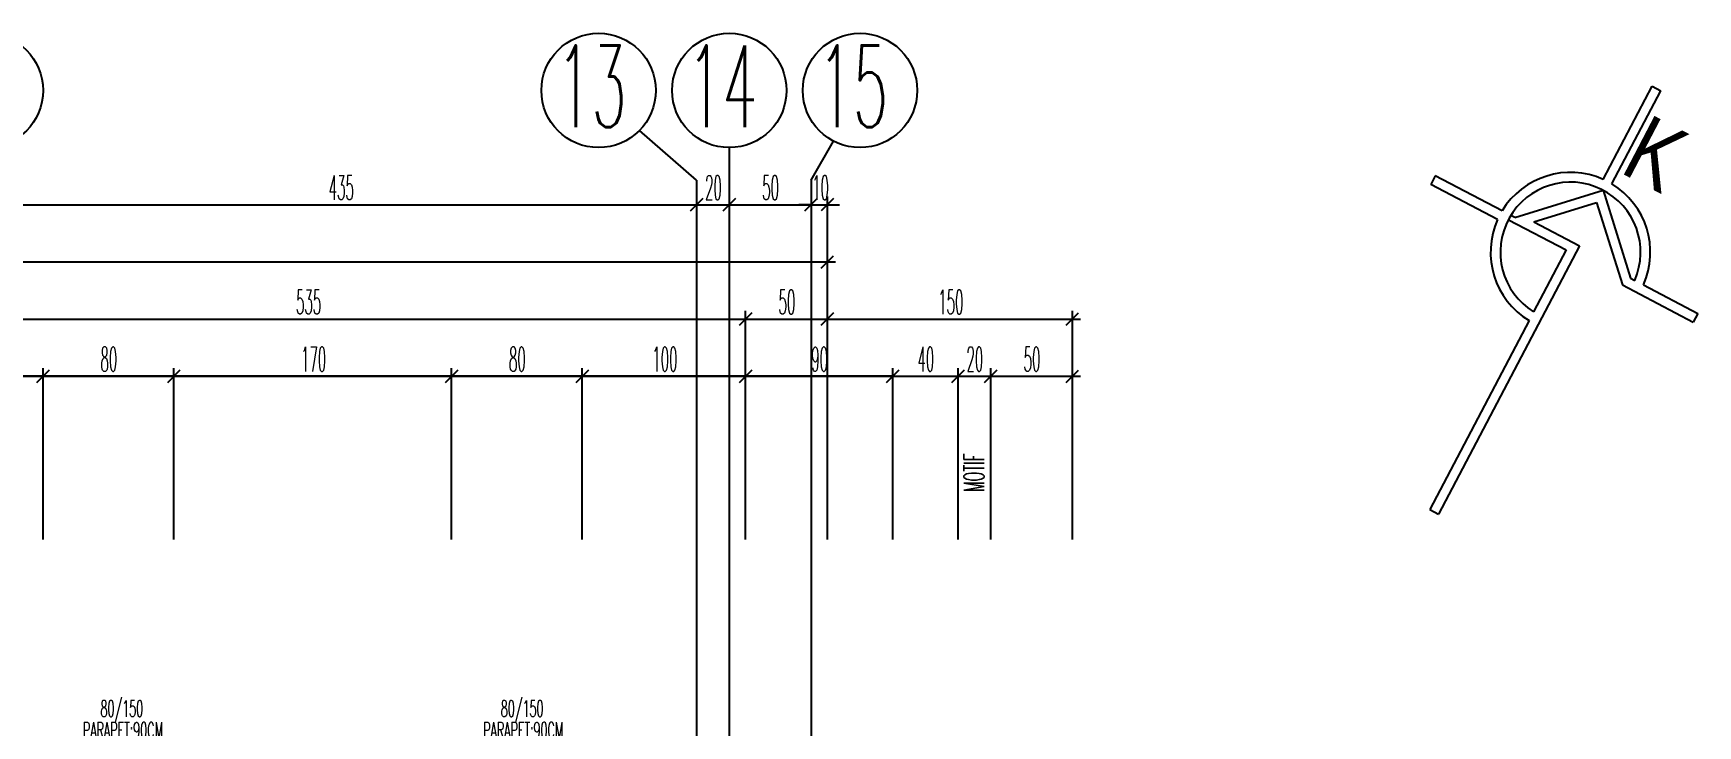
# Model space of a CAD drawing. Extents: x 78 to 306, y -397 to 18.
# Drawn here: x 272.7939 to 272.9977, y -396.4224 to -396.3376 of the extents above; entities that cross this region are included whole.
import ezdxf

# ---------------------------------------------------------------- set-up
doc = ezdxf.new("R2010")
doc.units = 0
doc.header["$LTSCALE"] = 0.5
doc.header["$MEASUREMENT"] = 0
doc.linetypes.add('DASHDOT2', pattern=[0.5, 0.25, -0.125, 0, -0.125])
doc.layers.get('0').update_dxf_attribs({"linetype": 'CONTINUOUS'})
for name, color, linetype in [('AKS', 5, 'DASHDOT2'), ('KAPI', 1, 'CONTINUOUS'), ('KOLON', 4, 'CONTINUOUS'), ('MERDIVEN', 3, 'CONTINUOUS'), ('OLCU', 31, 'CONTINUOUS'), ('TEFRIS', 11, 'CONTINUOUS')]:
    doc.layers.add(name, color=color, linetype=linetype)
doc.styles.add('ICMEKAN', font='romans.shx', dxfattribs={"width": 0.55, "height": 0.2})
doc.styles.add('MİMARİ YAZI', font='arial.ttf')
doc.styles.add('OLCU', font='romans.shx', dxfattribs={"width": 0.6, "height": 0.125})
doc.styles.add('OLCUIC', font='ROMANS.SHX', dxfattribs={"width": 0.4, "height": 0.15})

msp = doc.modelspace()

# ---------------------------------------------------------------- linework, layer by layer
at = {"color": 0, "linetype": 'ByBlock'}
for p, q in [((272.8758939419353, -396.3578098737721), (272.8743939419353, -396.3593098737721)), ((272.8743939419353, -396.3593098737721), (272.8758939419353, -396.3578098737721)), ((272.8798939419353, -396.3578098737721), (272.8783939419353, -396.3593098737721)), ((272.8783939419353, -396.3593098737721), (272.8798939419353, -396.3578098737721)), ((272.8883939419353, -396.3593098737721), (272.8898939419353, -396.3578098737721)), ((272.8883939419353, -396.3593098737721), (272.8898939419353, -396.3578098737721)), ((272.8918939419353, -396.3578098737721), (272.8903939419353, -396.3593098737721)), ((272.8903939419353, -396.3663098737721), (272.8918939419353, -396.3648098737721)), ((272.8818939419353, -396.3718098737721), (272.8803939419353, -396.3733098737721)), ((272.8803939419353, -396.3733098737721), (272.8818939419353, -396.3718098737721)), ((272.8903939419353, -396.3733098737721), (272.8918939419353, -396.3718098737721)), ((272.8918939419353, -396.3718098737721), (272.8903939419353, -396.3733098737721)), ((272.9203939419353, -396.3733098737721), (272.9218939419353, -396.3718098737721)), ((272.794393941935, -396.3803098737721), (272.795893941935, -396.3788098737721)), ((272.795893941935, -396.3788098737721), (272.794393941935, -396.3803098737721)), ((272.810393941935, -396.3803098737721), (272.811893941935, -396.3788098737721)), ((272.811893941935, -396.3788098737721), (272.810393941935, -396.3803098737721)), ((272.844393941935, -396.3803098737721), (272.845893941935, -396.3788098737721)), ((272.845893941935, -396.3788098737721), (272.844393941935, -396.3803098737721)), ((272.860393941935, -396.3803098737721), (272.861893941935, -396.3788098737721)), ((272.861893941935, -396.3788098737721), (272.860393941935, -396.3803098737721)), ((272.880393941935, -396.3803098737721), (272.881893941935, -396.3788098737721)), ((272.8818939419353, -396.3788098737721), (272.8803939419353, -396.3803098737721)), ((272.8998939419353, -396.3788098737721), (272.8983939419353, -396.3803098737721)), ((272.8983939419353, -396.3803098737721), (272.8998939419353, -396.3788098737721)), ((272.9078939419353, -396.3788098737721), (272.9063939419353, -396.3803098737721)), ((272.9063939419353, -396.3803098737721), (272.9078939419353, -396.3788098737721)), ((272.9118939419353, -396.3788098737721), (272.9103939419353, -396.3803098737721)), ((272.9103939419353, -396.3803098737721), (272.9118939419353, -396.3788098737721)), ((272.9203939419353, -396.3803098737721), (272.9218939419353, -396.3788098737721))]:
    msp.add_line(p, q, dxfattribs=at)
at = {"layer": 'AKS'}
for p, q in [((272.8751439419353, -396.3555598737721), (272.8681364952977, -396.3494664419133)), ((272.8791439419353, -396.3515598737721), (272.8791439419353, -396.8395598737721)), ((272.8891439419353, -396.3555598737721), (272.8918885354979, -396.3507568350377)), ((272.8751439419353, -396.3555598737721), (272.8751439419353, -396.8355598737721)), ((272.8891439419353, -396.3555598737721), (272.8891439419353, -396.8355598737721))]:
    msp.add_line(p, q, dxfattribs=at)
at = {"layer": 'MERDIVEN', "ltscale": 1.5}
for p, q in [((272.9861160437756, -396.3554509950874), (272.9921038133267, -396.3440368192673)), ((272.9871764899219, -396.356007295187), (272.993164259473, -396.3445931193669)), ((272.9921038133267, -396.3440368192673), (272.993164259473, -396.3445931193669)), ((272.9655540602912, -396.355011391974), (272.9649977601916, -396.3560718381203)), ((272.9737454130191, -396.3593084987664), (272.9655540602912, -396.355011391974)), ((272.9731891129195, -396.3603689449127), (272.9649977601916, -396.3560718381203)), ((272.9753198361061, -396.3601344263471), (272.9860984893179, -396.3567733451511)), ((272.9860984893179, -396.3567733451511), (272.9894595705139, -396.3675519983628)), ((272.9753198361061, -396.3601344263471), (272.9748081311965, -396.3598659907522)), ((272.9776279065513, -396.3606690804693), (272.9853117621723, -396.3582730424733)), ((272.9853117621723, -396.3582730424733), (272.9884640192383, -396.3683820174632)), ((272.9745114629831, -396.3603864993705), (272.9815813301871, -396.3640952853783)), ((272.9776279065513, -396.3606690804693), (272.9831980764329, -396.3635911393316)), ((272.9831980764329, -396.3635911393316), (272.9659690448819, -396.3964339522786)), ((272.9815813301871, -396.3640952853783), (272.9776041085842, -396.3716768574918)), ((272.9894595705139, -396.3675519983628), (272.9899712754235, -396.3678204339578)), ((272.9884640192383, -396.3683820174632), (272.997129787439, -396.3729279981617)), ((272.9910339936009, -396.3683779259435), (272.9976860875385, -396.3718675520154)), ((272.9976860875385, -396.3718675520154), (272.997129787439, -396.3729279981617)), ((272.9770466165985, -396.3727395756692), (272.9649085987356, -396.3958776521791)), ((272.9649085987356, -396.3958776521791), (272.9659690448819, -396.3964339522786))]:
    msp.add_line(p, q, dxfattribs=at)
for radius, start, end in [(0.008582367467521014, 336.3194286985035, 238.3184073330993), (0.009779871467521158, 65.82892631147934, 148.8089097201648), (0.009779871467521158, 335.8289263114793, 58.80890972030406), (0.009779871467521158, 155.8289263114793, 238.808909720304)]:
    msp.add_arc((272.9821115532602, -396.3643734354281), radius, start, end, dxfattribs=at)
at = {"layer": 'OLCU', "ltscale": 1.4}
for p, q in [((272.8911439419353, -396.3995598737721), (272.8911439419353, -396.3575598737721)), ((272.6971439419353, -396.3585598737721), (272.8921439419353, -396.3585598737721)), ((272.7881439419353, -396.3585598737721), (272.8751439419353, -396.3585598737721)), ((272.8751439419353, -396.3585598737721), (272.8791439419353, -396.3585598737721)), ((272.8791439419353, -396.3585598737721), (272.8891439419353, -396.3585598737721)), ((272.8891439419353, -396.3585598737721), (272.8876439419353, -396.3585598737721)), ((272.8911439419353, -396.3585598737721), (272.8926439419353, -396.3585598737721)), ((272.5031439419353, -396.3655598737721), (272.8911439419353, -396.3655598737721)), ((272.6971439419353, -396.3655598737721), (272.8921439419353, -396.3655598737721)), ((272.8811439419353, -396.3995598737721), (272.8811439419353, -396.3715598737721)), ((272.9211439419353, -396.3995598737721), (272.9211439419353, -396.3715598737721)), ((272.6971439419353, -396.3725598737721), (272.9221439419353, -396.3725598737721)), ((272.7741439419353, -396.3725598737721), (272.8811439419353, -396.3725598737721)), ((272.8811439419353, -396.3725598737721), (272.8911439419353, -396.3725598737721)), ((272.8911439419353, -396.3725598737721), (272.9211439419353, -396.3725598737721)), ((272.6971439419353, -396.3795598737721), (272.9221439419353, -396.3795598737721)), ((272.795143941935, -396.3795598737721), (272.774143941935, -396.3795598737721)), ((272.7951439419347, -396.3995598737721), (272.7951439419347, -396.3785598737721)), ((272.811143941935, -396.3795598737721), (272.795143941935, -396.3795598737721)), ((272.8111439419347, -396.3995598737721), (272.8111439419347, -396.3785598737721)), ((272.845143941935, -396.3795598737721), (272.811143941935, -396.3795598737721)), ((272.8451439419347, -396.3995598737721), (272.8451439419347, -396.3785598737721)), ((272.861143941935, -396.3795598737721), (272.845143941935, -396.3795598737721)), ((272.8611439419347, -396.3995598737721), (272.8611439419347, -396.3785598737721)), ((272.881143941935, -396.3795598737721), (272.861143941935, -396.3795598737721)), ((272.8991439419353, -396.3795598737721), (272.8811439419353, -396.3795598737721)), ((272.8991439419353, -396.3995598737721), (272.8991439419353, -396.3785598737721)), ((272.8991439419353, -396.3795598737721), (272.9071439419353, -396.3795598737721)), ((272.9071439419353, -396.3995598737721), (272.9071439419353, -396.3785598737721)), ((272.9071439419353, -396.3795598737721), (272.9111439419353, -396.3795598737721)), ((272.9111439419353, -396.3995598737721), (272.9111439419353, -396.3785598737721)), ((272.9111439419353, -396.3795598737721), (272.9211439419353, -396.3795598737721))]:
    msp.add_line(p, q, dxfattribs=at)
at = {"layer": 'TEFRIS'}
for centre in [(272.7881439419353, -396.3445598737721), (272.8631439419353, -396.3445598737721), (272.8791439419353, -396.3445598737721), (272.8951439419353, -396.3445598737721)]:
    msp.add_circle(centre, 0.006999999999999999, dxfattribs=at)

# ---------------------------------------------------------------- texts
at = {"layer": 'KAPI'}
for s, height, rotation, style, width, p in [('K', 0.008100000000000713, 332.4725591553, 'MİMARİ YAZI', 0.8, (272.9879877623226, -396.3545196817899)), ('MOTIF', 0.002499999999999999, 90, 'OLCU', 0.5, (272.9103396829867, -396.3937179445661))]:
    msp.add_text(s, height=height, rotation=rotation, dxfattribs=dict(at, style=style, width=width)).set_placement(p)
at = {"layer": 'KAPI', "linetype": 'Continuous', "style": 'ICMEKAN', "width": 0.5}
for s, p in [('80/150', (272.802169074265, -396.4212544056696)), ('80/150', (272.8511690742649, -396.4212544056696)), ('PARAPET:90CM', (272.8000086832325, -396.4238986009421)), ('PARAPET:90CM', (272.8490086832325, -396.4238986009421))]:
    msp.add_text(s, height=0.002, dxfattribs=at).set_placement(p)
at = {"layer": 'KOLON', "style": 'OLCU', "width": 0.5}
for s, p in [('13', (272.8579931002939, -396.349044251146)), ('14', (272.8739931002938, -396.349044251146)), ('15', (272.8899931002939, -396.349044251146))]:
    msp.add_text(s, height=0.01, dxfattribs=at).set_placement(p)
at = {"layer": 'OLCU', "style": 'OLCUIC', "width": 0.4}
for s, p in [('435', (272.8301010847925, -396.3579598737721)), ('20', (272.8761725133639, -396.3579598737721)), ('50', (272.8831725133639, -396.3579598737721)), ('10', (272.8892867990781, -396.3579598737721)), ('535', (272.8261010847925, -396.3719598737721)), ('50', (272.8851725133639, -396.3719598737721)), ('150', (272.9047153705068, -396.3719598737721)), ('80', (272.8021725133636, -396.3789598737721)), ('170', (272.8267153705065, -396.3789598737721)), ('80', (272.8521725133636, -396.3789598737721)), ('100', (272.8697153705065, -396.3789598737721)), ('90', (272.8891725133639, -396.3789598737721)), ('40', (272.9021725133639, -396.3789598737721)), ('20', (272.9081725133639, -396.3789598737721)), ('50', (272.9151725133639, -396.3789598737721))]:
    msp.add_text(s, height=0.003, dxfattribs=at).set_placement(p)

doc.saveas('drawing.dxf')
